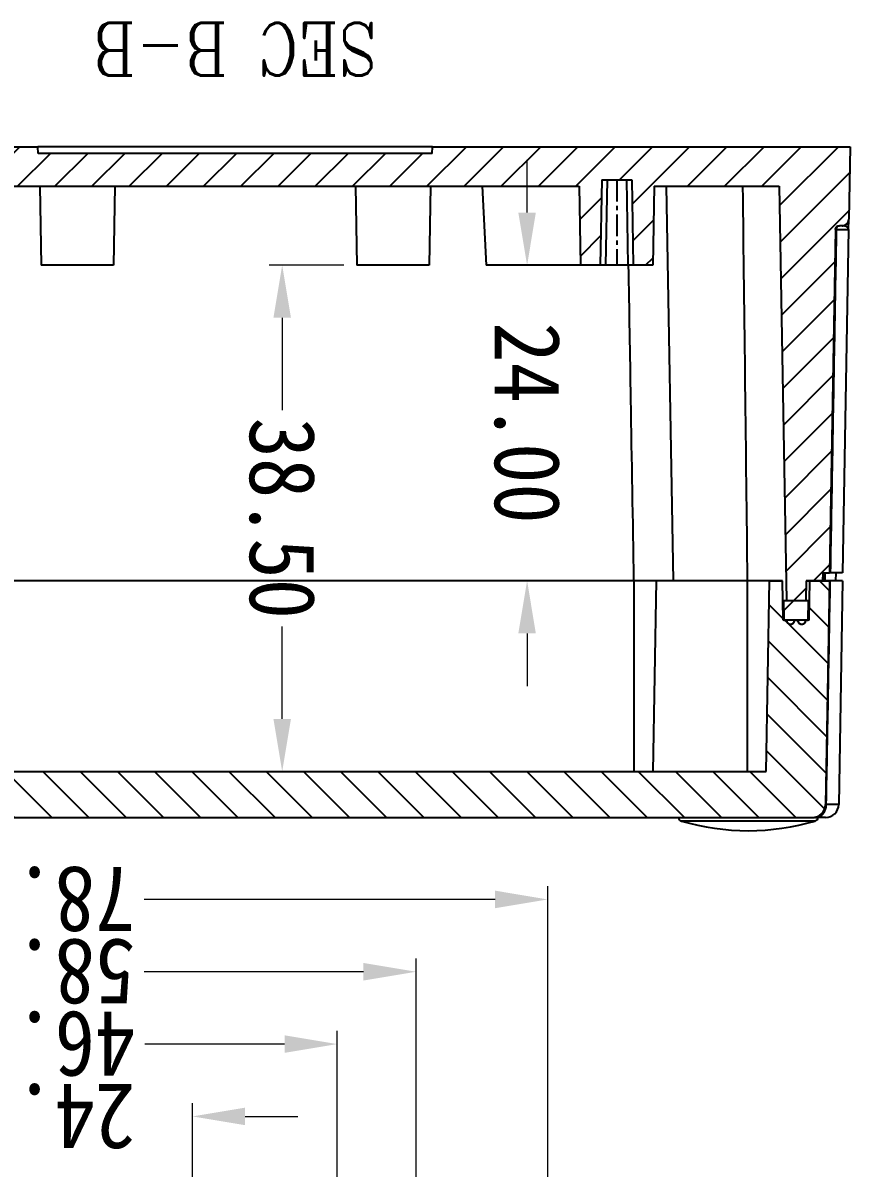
# Model space of a CAD drawing. Header units: millimetres. Extents: x 832 to 1628, y -1651 to -1095.
# Drawn here: x 1137.2 to 1200.1, y -1470.8 to -1383.7 of the extents above; entities that cross this region are included whole.
import ezdxf
from ezdxf.enums import TextEntityAlignment as Align

# ---------------------------------------------------------------- set-up
doc = ezdxf.new("R2010")
doc.units = ezdxf.units.MM
doc.linetypes.add('CENTER', pattern=[50.8, 31.75, -6.35, 6.35, -6.35])
doc.layers.add('dim', color=3, linetype='Continuous', lineweight=9)
doc.layers.add('hatch', color=56, linetype='Continuous', lineweight=9)
doc.styles.add('FFS', font='simfang0.ttf', dxfattribs={"width": 0.9})
doc.styles.add('ROMANC', font='romanc.shx')
doc.dimstyles.new('YanXiu', dxfattribs={"dimtxt": 2.5, "dimasz": 2.2, "dimexe": 1, "dimexo": 0.6, "dimgap": 0.66, "dimtad": 0, "dimzin": 1, "dimdsep": 46, "dimtxsty": 'FFS', "dimcen": 0, "dimclrd": 256, "dimclre": 131, "dimclrt": 42, "dimazin": 0, "dimtfac": 1, "dimtofl": 0, "dimtmove": 0, "dimatfit": 3, "dimfxl": 1, "dimlwd": 5, "dimlwe": 5, "dimarcsym": 0})
pattern_1 = [(45, (-831.2464, 15.9278), (-1.4142136, 1.4142136), [])]

# ---------------------------------------------------------------- blocks, each defined once
blk = doc.blocks.new('*D64')
at = {"layer": 'Defpoints', "color": 0}
for p in [(-12, -71.14), (12, -71.14), (12, -86.22)]:
    blk.add_point(p, dxfattribs=at)
at = {"layer": 'dim', "color": 131, "lineweight": 5}
for p, q in [((-12, -72.14), (-12, -87.219)), ((12, -72.14), (12, -87.219))]:
    blk.add_line(p, q, dxfattribs=at)
at = {"layer": 'dim', "lineweight": 5}
for p, q in [((-16, -86.22), (-20, -86.22)), ((16, -86.22), (20, -86.22))]:
    blk.add_line(p, q, dxfattribs=at)
at = {"layer": 'dim'}
for points in [[(-16, -85.553), (-16, -86.887), (-12, -86.22)], [(16, -85.553), (16, -86.887), (12, -86.22)]]:
    blk.add_solid(points, dxfattribs=at)
at = {"layer": 'dim', "color": 42, "insert": (0, -86.22), "char_height": 5, "attachment_point": 5, "style": 'FFS'}
blk.add_mtext('24.00', dxfattribs=at)
blk = doc.blocks.new('*D65')
at = {"layer": 'Defpoints', "color": 0}
for p in [(-23, -61.159), (23, -61.159), (23, -91.72)]:
    blk.add_point(p, dxfattribs=at)
at = {"layer": 'dim', "color": 131, "lineweight": 5}
for p, q in [((-23, -62.159), (-23, -92.719)), ((23, -62.159), (23, -92.719))]:
    blk.add_line(p, q, dxfattribs=at)
at = {"layer": 'dim', "lineweight": 5}
for p, q in [((-19, -91.72), (-8.37, -91.72)), ((19, -91.72), (8.37, -91.72))]:
    blk.add_line(p, q, dxfattribs=at)
at = {"layer": 'dim'}
for points in [[(-19, -91.053), (-19, -92.387), (-23, -91.72)], [(19, -91.053), (19, -92.387), (23, -91.72)]]:
    blk.add_solid(points, dxfattribs=at)
at = {"layer": 'dim', "color": 42, "insert": (0, -91.72), "char_height": 5, "attachment_point": 5, "style": 'FFS'}
blk.add_mtext('46.00', dxfattribs=at)
blk = doc.blocks.new('*D66')
at = {"layer": 'Defpoints', "color": 0}
for p in [(-29, -66.14), (29, -66.14), (29, -97.22)]:
    blk.add_point(p, dxfattribs=at)
at = {"layer": 'dim', "color": 131, "lineweight": 5}
for p, q in [((-29, -67.14), (-29, -98.219)), ((29, -67.14), (29, -98.219))]:
    blk.add_line(p, q, dxfattribs=at)
at = {"layer": 'dim', "lineweight": 5}
for p, q in [((-25, -97.22), (-8.321, -97.22)), ((25, -97.22), (8.321, -97.22))]:
    blk.add_line(p, q, dxfattribs=at)
at = {"layer": 'dim'}
for points in [[(-25, -96.553), (-25, -97.887), (-29, -97.22)], [(25, -96.553), (25, -97.887), (29, -97.22)]]:
    blk.add_solid(points, dxfattribs=at)
at = {"layer": 'dim', "color": 42, "insert": (0, -97.22), "char_height": 5, "attachment_point": 5, "style": 'FFS'}
blk.add_mtext('58.00', dxfattribs=at)
blk = doc.blocks.new('*D67')
at = {"layer": 'Defpoints', "color": 0}
for p in [(-39, -75.985), (39, -75.985), (39, -102.72)]:
    blk.add_point(p, dxfattribs=at)
at = {"layer": 'dim', "color": 131, "lineweight": 5}
for p, q in [((-39, -76.984), (-39, -103.719)), ((39, -76.984), (39, -103.719))]:
    blk.add_line(p, q, dxfattribs=at)
at = {"layer": 'dim', "lineweight": 5}
for p, q in [((-35, -102.72), (-8.333, -102.72)), ((35, -102.72), (8.333, -102.72))]:
    blk.add_line(p, q, dxfattribs=at)
at = {"layer": 'dim'}
for points in [[(-35, -102.053), (-35, -103.387), (-39, -102.72)], [(35, -102.053), (35, -103.387), (39, -102.72)]]:
    blk.add_solid(points, dxfattribs=at)
at = {"layer": 'dim', "color": 42, "insert": (0, -102.72), "char_height": 5, "attachment_point": 5, "style": 'FFS'}
blk.add_mtext('78.00', dxfattribs=at)
blk = doc.blocks.new('*D54')
at = {"layer": 'Defpoints', "color": 0}
for p in [(-347.676, 53.224), (-343.615, 53.224), (-347.676, 29.224)]:
    blk.add_point(p, dxfattribs=at)
at = {"layer": 'dim', "lineweight": 5}
for p, q in [((-343.615, 57.224), (-343.615, 61.224)), ((-343.615, 25.224), (-343.615, 21.224))]:
    blk.add_line(p, q, dxfattribs=at)
at = {"layer": 'dim', "color": 131, "lineweight": 5}
for p, q in [((-346.677, 53.224), (-342.615, 53.224)), ((-346.677, 29.224), (-342.615, 29.224))]:
    blk.add_line(p, q, dxfattribs=at)
at = {"layer": 'dim'}
for points in [[(-344.281, 57.224), (-342.948, 57.224), (-343.615, 53.224)], [(-344.281, 25.224), (-342.948, 25.224), (-343.615, 29.224)]]:
    blk.add_solid(points, dxfattribs=at)
at = {"layer": 'dim', "color": 42, "insert": (-343.615, 41.224), "char_height": 5, "attachment_point": 5, "rotation": 90, "style": 'FFS'}
blk.add_mtext('24.00', dxfattribs=at)
blk = doc.blocks.new('*D55')
at = {"layer": 'Defpoints', "color": 0}
for p in [(-330.676, 67.724), (-324.999, 67.724), (-330.676, 29.224)]:
    blk.add_point(p, dxfattribs=at)
at = {"layer": 'dim', "color": 131, "lineweight": 5}
for p, q in [((-329.677, 67.724), (-324, 67.724)), ((-329.677, 29.224), (-324, 29.224))]:
    blk.add_line(p, q, dxfattribs=at)
at = {"layer": 'dim', "lineweight": 5}
for p, q in [((-324.999, 63.724), (-324.999, 56.71)), ((-324.999, 33.224), (-324.999, 40.238))]:
    blk.add_line(p, q, dxfattribs=at)
at = {"layer": 'dim'}
for points in [[(-325.666, 63.724), (-324.333, 63.724), (-324.999, 67.724)], [(-325.666, 33.224), (-324.333, 33.224), (-324.999, 29.224)]]:
    blk.add_solid(points, dxfattribs=at)
at = {"layer": 'dim', "color": 42, "insert": (-324.999, 48.474), "char_height": 5, "attachment_point": 5, "rotation": 90, "style": 'FFS'}
blk.add_mtext('38.50', dxfattribs=at)
blk = doc.blocks.new('u179')
at = {"layer": 'dim'}
for base, p1, p2, picture, middle in [((23, -91.72), (-23, -61.159), (23, -61.159), '*D65', (0, -91.72)), ((29, -97.22), (-29, -66.14), (29, -66.14), '*D66', (0, -97.22)), ((12, -86.22), (-12, -71.14), (12, -71.14), '*D64', (0, -86.22)), ((39, -102.72), (-39, -75.985), (39, -75.985), '*D67', (0, -102.72))]:
    dim = blk.add_linear_dim(base=base, p1=p1, p2=p2, dimstyle='YanXiu', override={"dimtxt": 5, "dimasz": 4, "dimexe": 0.9995, "dimexo": 0.9995, "dimgap": 0.9995}, dxfattribs=at)
    dim.commit()
    dim.dimension.update_dxf_attribs({"geometry": picture, "text_midpoint": middle})
blk = doc.blocks.new('u35')
h = blk.add_hatch()
h.set_pattern_fill('DEFAULT__3', color=5, scale=2, angle=135, style=0, pattern_type=0)
h.set_pattern_definition([(135, (-831.2464, 15.9278), (-1.4142136, -1.4142136), [])])
edge = h.paths.add_edge_path()
edge.add_line((-276.253, 53.224), (-277.757, 53.224))
edge.add_line((-277.809, 56.224), (-277.757, 53.224))
edge.add_line((-279.767, 56.224), (-277.809, 56.224))
edge.add_line((-279.767, 56.224), (-279.819, 53.224))
edge.add_line((-279.819, 53.224), (-280.821, 53.224))
edge.add_line((-281.074, 67.724), (-280.821, 53.224))
edge.add_line((-281.074, 67.724), (-361.778, 67.724))
edge.add_line((-361.778, 67.724), (-362.031, 53.224))
edge.add_line((-362.031, 53.224), (-363.033, 53.224))
edge.add_line((-363.085, 56.224), (-363.033, 53.224))
edge.add_line((-365.043, 56.224), (-363.085, 56.224))
edge.add_line((-365.043, 56.224), (-365.095, 53.224))
edge.add_line((-365.095, 53.224), (-366.599, 53.224))
edge.add_line((-366.599, 53.224), (-366.302, 70.241))
edge.add_spline(control_points=[(-365.302, 71.224), (-365.88, 71.224), (-366.292, 70.819), (-366.302, 70.241)], knot_values=[0, 0, 0, 0, 1, 1, 1, 1], weights=[1, 0.808834, 0.808834, 1], degree=3, periodic=0)
edge.add_line((-277.55, 71.224), (-365.302, 71.224))
edge.add_spline(control_points=[(-277.55, 71.224), (-276.973, 71.224), (-276.561, 70.819), (-276.551, 70.241)], knot_values=[0, 0, 0, 0, 1, 1, 1, 1], weights=[1, 0.808834, 0.808834, 1], degree=3, periodic=0)
edge.add_line((-276.253, 53.224), (-276.551, 70.241))
h = blk.add_hatch()
h.set_pattern_fill('DEFAULT__2', color=5, scale=2, angle=45, style=0, pattern_type=0)
h.set_pattern_definition(pattern_1)
edge = h.paths.add_edge_path()
edge.add_line((-277.839, 54.724), (-279.739, 54.724))
edge.add_line((-279.739, 54.724), (-279.714, 56.224))
edge.add_line((-279.514, 56.224), (-279.714, 56.224))
edge.add_spline(control_points=[(-279.514, 56.224), (-279.514, 56.824), (-278.914, 56.824), (-278.914, 56.224)], knot_values=[0, 0, 0, 0, 1, 1, 1, 1], weights=[1, 0.333333, 0.333333, 1], degree=3, periodic=0)
edge.add_line((-278.664, 56.224), (-278.914, 56.224))
edge.add_spline(control_points=[(-278.664, 56.224), (-278.664, 56.824), (-278.064, 56.824), (-278.064, 56.224)], knot_values=[0, 0, 0, 0, 1, 1, 1, 1], weights=[1, 0.333333, 0.333333, 1], degree=3, periodic=0)
edge.add_line((-277.864, 56.224), (-278.064, 56.224))
edge.add_line((-277.864, 56.224), (-277.839, 54.724))
edge = h.paths.add_edge_path()
edge.add_line((-363.113, 54.724), (-365.013, 54.724))
edge.add_line((-364.988, 56.224), (-365.013, 54.724))
edge.add_line((-364.788, 56.224), (-364.988, 56.224))
edge.add_spline(control_points=[(-364.188, 56.224), (-364.188, 56.824), (-364.788, 56.824), (-364.788, 56.224)], knot_values=[0, 0, 0, 0, 1, 1, 1, 1], weights=[1, 0.333333, 0.333333, 1], degree=3, periodic=0)
edge.add_line((-363.938, 56.224), (-364.188, 56.224))
edge.add_spline(control_points=[(-363.338, 56.224), (-363.338, 56.824), (-363.938, 56.824), (-363.938, 56.224)], knot_values=[0, 0, 0, 0, 1, 1, 1, 1], weights=[1, 0.333333, 0.333333, 1], degree=3, periodic=0)
edge.add_line((-363.138, 56.224), (-363.338, 56.224))
edge.add_line((-363.113, 54.724), (-363.138, 56.224))
h = blk.add_hatch()
h.set_pattern_fill('DEFAULT__1', color=5, scale=2, angle=45, style=0, pattern_type=0)
h.set_pattern_definition(pattern_1)
edge = h.paths.add_edge_path()
edge.add_line((-276.785, 53.224), (-278.031, 53.224))
edge.add_line((-276.764, 52.624), (-276.785, 53.224))
edge.add_line((-276.253, 52.624), (-276.764, 52.624))
edge.add_line((-275.798, 26.518), (-276.253, 52.624))
edge.add_spline(control_points=[(-275.798, 26.518), (-275.795, 26.345), (-275.671, 26.224), (-275.498, 26.224)], knot_values=[0, 0, 0, 0, 1, 1, 1, 1], weights=[1, 0.808834, 0.808834, 1], degree=3, periodic=0)
edge.add_line((-275.498, 26.224), (-275.284, 26.224))
edge.add_spline(control_points=[(-275.284, 26.224), (-274.995, 26.224), (-274.789, 26.021), (-274.784, 25.732)], knot_values=[0, 0, 0, 0, 1, 1, 1, 1], weights=[1, 0.808834, 0.808834, 1], degree=3, periodic=0)
edge.add_line((-274.784, 25.732), (-274.688, 20.224))
edge.add_line((-274.688, 20.224), (-306.426, 20.224))
edge.add_line((-306.452, 20.724), (-306.426, 20.224))
edge.add_line((-336.4, 20.724), (-306.452, 20.724))
edge.add_line((-336.4, 20.724), (-336.426, 20.224))
edge.add_line((-336.426, 20.224), (-368.164, 20.224))
edge.add_line((-368.164, 20.224), (-368.068, 25.732))
edge.add_spline(control_points=[(-367.568, 26.224), (-367.857, 26.224), (-368.063, 26.021), (-368.068, 25.732)], knot_values=[0, 0, 0, 0, 1, 1, 1, 1], weights=[1, 0.808834, 0.808834, 1], degree=3, periodic=0)
edge.add_line((-367.568, 26.224), (-367.354, 26.224))
edge.add_spline(control_points=[(-367.054, 26.518), (-367.057, 26.345), (-367.181, 26.224), (-367.354, 26.224)], knot_values=[0, 0, 0, 0, 1, 1, 1, 1], weights=[1, 0.808834, 0.808834, 1], degree=3, periodic=0)
edge.add_line((-367.054, 26.518), (-366.599, 52.624))
edge.add_line((-366.088, 52.624), (-366.599, 52.624))
edge.add_line((-366.088, 52.624), (-366.067, 53.224))
edge.add_line((-364.821, 53.224), (-366.067, 53.224))
edge.add_line((-364.821, 53.224), (-364.795, 54.724))
edge.add_line((-363.333, 54.724), (-364.795, 54.724))
edge.add_line((-362.783, 23.224), (-363.333, 54.724))
edge.add_line((-353.281, 23.224), (-362.783, 23.224))
edge.add_line((-353.281, 23.224), (-353.176, 29.224))
edge.add_line((-353.176, 29.224), (-351.676, 29.224))
edge.add_line((-351.563, 22.724), (-351.676, 29.224))
edge.add_line((-349.29, 22.724), (-351.563, 22.724))
edge.add_line((-349.29, 22.724), (-349.176, 29.224))
edge.add_line((-349.176, 29.224), (-347.676, 29.224))
edge.add_line((-347.571, 23.224), (-347.676, 29.224))
edge.add_line((-295.281, 23.224), (-347.571, 23.224))
edge.add_line((-295.281, 23.224), (-295.176, 29.224))
edge.add_line((-295.176, 29.224), (-293.676, 29.224))
edge.add_line((-293.563, 22.724), (-293.676, 29.224))
edge.add_line((-291.29, 22.724), (-293.563, 22.724))
edge.add_line((-291.29, 22.724), (-291.176, 29.224))
edge.add_line((-291.176, 29.224), (-289.676, 29.224))
edge.add_line((-289.571, 23.224), (-289.676, 29.224))
edge.add_line((-280.069, 23.224), (-289.571, 23.224))
edge.add_line((-280.069, 23.224), (-279.519, 54.724))
edge.add_line((-278.057, 54.724), (-279.519, 54.724))
edge.add_line((-278.031, 53.224), (-278.057, 54.724))
at = {"color": 7}
for p, q in [((-365.512, 71.49), (-355.341, 71.49)), ((-366.302, 71.224), (-365.535, 71.224)), ((-277.55, 71.224), (-365.302, 71.224)), ((-277.55, 71.224), (-365.302, 71.224)), ((-367.599, 53.224), (-367.302, 70.241)), ((-367.302, 70.241), (-366.355, 70.241)), ((-366.599, 53.224), (-366.302, 70.241)), ((-366.599, 53.224), (-366.302, 70.241)), ((-366.319, 70.24), (-366.355, 70.241)), ((-361.778, 67.724), (-362.031, 53.224)), ((-361.778, 67.724), (-362.031, 53.224)), ((-281.074, 67.724), (-361.778, 67.724)), ((-281.074, 67.724), (-361.778, 67.724)), ((-360.352, 53.224), (-360.349, 67.724)), ((-353.436, 53.224), (-353.183, 67.724)), ((-351.739, 53.224), (-351.739, 67.724)), ((-365.043, 56.224), (-365.095, 53.224)), ((-365.043, 56.224), (-365.095, 53.224)), ((-365.043, 56.224), (-363.085, 56.224)), ((-365.043, 56.224), (-363.085, 56.224)), ((-364.988, 56.224), (-365.013, 54.724)), ((-364.988, 56.224), (-365.013, 54.724)), ((-364.788, 56.224), (-364.988, 56.224)), ((-363.938, 56.224), (-364.188, 56.224)), ((-363.138, 56.224), (-363.338, 56.224)), ((-363.113, 54.724), (-363.138, 56.224)), ((-363.113, 54.724), (-363.138, 56.224)), ((-363.085, 56.224), (-363.033, 53.224)), ((-363.085, 56.224), (-363.033, 53.224)), ((-363.113, 54.724), (-365.013, 54.724)), ((-363.113, 54.724), (-365.013, 54.724)), ((-364.821, 53.224), (-364.795, 54.724)), ((-364.821, 53.224), (-364.795, 54.724)), ((-363.333, 54.724), (-364.795, 54.724)), ((-362.783, 23.224), (-363.333, 54.724)), ((-362.783, 23.224), (-363.333, 54.724)), ((-367.599, 53.224), (-364.821, 53.224)), ((-367.088, 52.624), (-367.067, 53.224)), ((-365.095, 53.224), (-366.599, 53.224)), ((-366.257, 52.624), (-366.24, 53.224)), ((-366.151, 52.624), (-366.135, 53.224)), ((-366.088, 52.624), (-366.067, 53.224)), ((-366.088, 52.624), (-366.067, 53.224)), ((-364.821, 53.224), (-366.067, 53.224)), ((-362.031, 53.224), (-363.033, 53.224)), ((-363.033, 53.224), (-279.819, 53.224)), ((-354.188, 23.224), (-354.712, 53.219)), ((-368.054, 26.518), (-367.599, 52.624)), ((-367.598, 52.624), (-366.599, 52.624)), ((-367.054, 26.518), (-366.599, 52.624)), ((-367.054, 26.518), (-366.599, 52.624)), ((-366.088, 52.624), (-366.599, 52.624)), ((-366.088, 52.624), (-366.599, 52.624)), ((-353.281, 23.224), (-353.176, 29.224)), ((-353.281, 23.224), (-353.176, 29.224)), ((-353.176, 29.224), (-351.676, 29.224)), ((-353.176, 29.224), (-351.676, 29.224)), ((-351.563, 22.724), (-351.676, 29.224)), ((-351.563, 22.724), (-351.676, 29.224)), ((-351.676, 29.224), (-349.176, 29.224)), ((-351.163, 22.724), (-351.276, 29.224)), ((-349.69, 22.724), (-349.576, 29.224)), ((-349.29, 22.724), (-349.176, 29.224)), ((-349.29, 22.724), (-349.176, 29.224)), ((-349.176, 29.224), (-347.676, 29.224)), ((-349.176, 29.224), (-347.676, 29.224)), ((-347.995, 29.224), (-340.506, 29.224)), ((-347.571, 23.224), (-347.676, 29.224)), ((-347.571, 23.224), (-347.676, 29.224)), ((-340.19, 23.224), (-340.505, 29.224)), ((-336.281, 23.224), (-336.176, 29.224)), ((-336.176, 29.224), (-330.676, 29.224)), ((-330.571, 23.224), (-330.676, 29.224)), ((-312.281, 23.224), (-312.176, 29.224)), ((-312.176, 29.224), (-306.676, 29.224)), ((-306.571, 23.224), (-306.676, 29.224)), ((-368.054, 26.518), (-368.068, 25.732)), ((-367.115, 26.518), (-368.054, 26.518)), ((-367.568, 26.224), (-367.354, 26.224)), ((-367.568, 26.224), (-367.354, 26.224)), ((-367.074, 26.519), (-367.115, 26.518)), ((-368.164, 20.224), (-368.068, 25.732)), ((-368.164, 20.224), (-368.068, 25.732)), ((-353.281, 23.224), (-362.783, 23.224)), ((-353.281, 23.224), (-362.783, 23.224)), ((-349.29, 22.724), (-351.563, 22.724)), ((-349.29, 22.724), (-351.563, 22.724)), ((-295.281, 23.224), (-347.571, 23.224)), ((-295.281, 23.224), (-347.571, 23.224)), ((-336.426, 20.224), (-368.164, 20.224)), ((-336.426, 20.224), (-368.164, 20.224)), ((-336.4, 20.724), (-336.426, 20.224)), ((-336.4, 20.724), (-336.426, 20.224)), ((-336.426, 20.224), (-306.426, 20.224)), ((-336.4, 20.724), (-306.452, 20.724)), ((-336.4, 20.724), (-306.452, 20.724)), ((-306.452, 20.724), (-306.426, 20.224)), ((-306.452, 20.724), (-306.426, 20.224)), ((-274.688, 20.224), (-306.426, 20.224)), ((-274.688, 20.224), (-306.426, 20.224))]:
    blk.add_line(p, q, dxfattribs=at)
at = {"color": 1, "linetype": 'CENTER', "ltscale": 0.052}
blk.add_line((-350.426, 22.724), (-350.426, 29.224), dxfattribs=at)
at = {"color": 7}
for centre, radius, start, end in [((-365.427, 71.203), 0.3, 106.41114, 175.96413), ((-360.426, 54.224), 18, 73.58886, 106.41114), ((-355.425, 71.203), 0.3, 4.03587, 73.58886), ((-366.302, 70.224), 1, 90, 179), ((-365.302, 70.224), 1, 90, 179), ((-365.517, 70.485), 0.742, 113.02815, 120.15854), ((-365.53, 70.516), 0.708, 105.58335, 113.04171), ((-365.535, 70.535), 0.689, 90.07595, 105.62106), ((-365.535, 70.7), 0.524, 90.006, 99.42803), ((-364.488, 56.224), 0.3, 0, 180), ((-363.638, 56.224), 0.3, 0, 180), ((-367.568, 25.724), 0.5, 90, 179), ((-367.354, 26.524), 0.3, 270, 359)]:
    blk.add_arc(centre, radius, start, end, dxfattribs=at)
for points, start_tangent, end_tangent in [([(-366.3, 70.586), (-366.338, 70.426), (-366.355, 70.241)], (-0.300944, -0.953642), (-0.014126, -0.9999)), ([(-365.302, 71.224), (-365.313, 71.224), (-365.324, 71.223), (-365.335, 71.223), (-365.346, 71.223), (-365.357, 71.222), (-365.368, 71.221), (-365.38, 71.221), (-365.391, 71.22), (-365.402, 71.219), (-365.414, 71.217), (-365.425, 71.216), (-365.436, 71.215), (-365.448, 71.213), (-365.459, 71.211), (-365.471, 71.209), (-365.482, 71.207), (-365.494, 71.205), (-365.505, 71.203), (-365.517, 71.2), (-365.528, 71.198), (-365.54, 71.195), (-365.551, 71.192), (-365.563, 71.189), (-365.574, 71.186), (-365.586, 71.182), (-365.597, 71.179), (-365.609, 71.175), (-365.62, 71.172), (-365.632, 71.168), (-365.643, 71.164), (-365.655, 71.159), (-365.666, 71.155), (-365.678, 71.15), (-365.689, 71.146), (-365.701, 71.141), (-365.712, 71.136), (-365.723, 71.131), (-365.734, 71.125), (-365.746, 71.12), (-365.757, 71.114), (-365.768, 71.109), (-365.779, 71.103), (-365.79, 71.097), (-365.801, 71.09), (-365.812, 71.084), (-365.822, 71.077), (-365.833, 71.071), (-365.844, 71.064), (-365.854, 71.057), (-365.865, 71.05), (-365.875, 71.043), (-365.886, 71.036), (-365.896, 71.028), (-365.906, 71.02), (-365.916, 71.013), (-365.926, 71.005), (-365.936, 70.997), (-365.946, 70.989), (-365.956, 70.98), (-365.965, 70.972), (-365.975, 70.963), (-365.984, 70.955), (-365.994, 70.946), (-366.003, 70.937), (-366.012, 70.928), (-366.021, 70.919), (-366.03, 70.91), (-366.038, 70.9), (-366.047, 70.891), (-366.055, 70.881), (-366.064, 70.871), (-366.072, 70.862), (-366.08, 70.852), (-366.088, 70.842), (-366.096, 70.832), (-366.103, 70.822), (-366.111, 70.811), (-366.118, 70.801), (-366.126, 70.791), (-366.133, 70.78), (-366.14, 70.77), (-366.146, 70.759), (-366.153, 70.748), (-366.16, 70.738), (-366.166, 70.727), (-366.172, 70.716), (-366.178, 70.705), (-366.184, 70.694), (-366.19, 70.683), (-366.196, 70.672), (-366.201, 70.661), (-366.207, 70.65), (-366.212, 70.638), (-366.217, 70.627), (-366.222, 70.616), (-366.227, 70.604), (-366.231, 70.593), (-366.236, 70.582), (-366.24, 70.57), (-366.244, 70.559), (-366.248, 70.547), (-366.252, 70.536), (-366.256, 70.524), (-366.259, 70.513), (-366.263, 70.501), (-366.266, 70.49), (-366.269, 70.478), (-366.272, 70.467), (-366.275, 70.456), (-366.277, 70.444), (-366.28, 70.433), (-366.282, 70.421), (-366.284, 70.41), (-366.287, 70.398), (-366.288, 70.387), (-366.29, 70.375), (-366.292, 70.364), (-366.294, 70.353), (-366.295, 70.341), (-366.296, 70.33), (-366.297, 70.319), (-366.298, 70.308), (-366.299, 70.296), (-366.3, 70.285), (-366.301, 70.274), (-366.301, 70.263), (-366.301, 70.252), (-366.302, 70.241)], (-1, 0), (-0.017452, -0.999848)), ([(-365.89, 71.126), (-365.969, 71.074), (-366.044, 71.01), (-366.115, 70.933), (-366.183, 70.838), (-366.246, 70.724), (-366.3, 70.586)], (-0.864876, -0.501986), (-0.300944, -0.953642)), ([(-365.91, 71.073), (-365.843, 71.126), (-365.772, 71.168)], (0.745177, 0.666867), (0.896302, 0.443443)), ([(-365.772, 71.168), (-365.698, 71.198), (-365.621, 71.217)], (0.896302, 0.443443), (0.986463, 0.163983)), ([(-366.355, 70.241), (-366.506, 61.754), (-366.658, 53.224)], (-0.017881, -0.99984), (-0.017718, -0.999843)), ([(-364.188, 56.224), (-364.188, 56.228), (-364.188, 56.233), (-364.188, 56.238), (-364.188, 56.243), (-364.189, 56.248), (-364.189, 56.253), (-364.19, 56.258), (-364.19, 56.264), (-364.191, 56.269), (-364.192, 56.274), (-364.193, 56.28), (-364.194, 56.285), (-364.195, 56.291), (-364.197, 56.296), (-364.198, 56.302), (-364.2, 56.308), (-364.201, 56.311), (-364.202, 56.313), (-364.203, 56.316), (-364.203, 56.319), (-364.204, 56.322), (-364.206, 56.325), (-364.207, 56.328), (-364.208, 56.331), (-364.209, 56.334), (-364.21, 56.337), (-364.211, 56.34), (-364.213, 56.343), (-364.214, 56.346), (-364.215, 56.349), (-364.217, 56.352), (-364.218, 56.355), (-364.22, 56.358), (-364.221, 56.361), (-364.223, 56.364), (-364.224, 56.367), (-364.226, 56.37), (-364.228, 56.373), (-364.23, 56.376), (-364.231, 56.379), (-364.233, 56.383), (-364.235, 56.386), (-364.237, 56.389), (-364.239, 56.392), (-364.241, 56.395), (-364.243, 56.398), (-364.246, 56.401), (-364.248, 56.404), (-364.25, 56.407), (-364.252, 56.41), (-364.255, 56.413), (-364.257, 56.416), (-364.26, 56.419), (-364.262, 56.421), (-364.265, 56.424), (-364.268, 56.427), (-364.27, 56.43), (-364.273, 56.433), (-364.276, 56.436), (-364.279, 56.439), (-364.282, 56.441), (-364.284, 56.444), (-364.288, 56.447), (-364.291, 56.45), (-364.294, 56.452), (-364.297, 56.455), (-364.3, 56.458), (-364.303, 56.46), (-364.307, 56.463), (-364.31, 56.465), (-364.314, 56.468), (-364.317, 56.47), (-364.321, 56.473), (-364.324, 56.475), (-364.328, 56.477), (-364.331, 56.48), (-364.335, 56.482), (-364.339, 56.484), (-364.343, 56.486), (-364.347, 56.488), (-364.351, 56.49), (-364.355, 56.492), (-364.359, 56.494), (-364.363, 56.496), (-364.367, 56.498), (-364.371, 56.5), (-364.375, 56.502), (-364.379, 56.503), (-364.383, 56.505), (-364.388, 56.506), (-364.392, 56.508), (-364.396, 56.509), (-364.401, 56.511), (-364.405, 56.512), (-364.41, 56.513), (-364.414, 56.514), (-364.418, 56.516), (-364.423, 56.517), (-364.428, 56.518), (-364.432, 56.518), (-364.437, 56.519), (-364.441, 56.52), (-364.446, 56.521), (-364.45, 56.521), (-364.455, 56.522), (-364.46, 56.522), (-364.464, 56.523), (-364.469, 56.523), (-364.474, 56.523), (-364.478, 56.524), (-364.483, 56.524), (-364.488, 56.524), (-364.493, 56.524), (-364.497, 56.524), (-364.502, 56.523), (-364.507, 56.523), (-364.511, 56.523), (-364.516, 56.522), (-364.521, 56.522), (-364.525, 56.521), (-364.53, 56.521), (-364.534, 56.52), (-364.539, 56.519), (-364.544, 56.518), (-364.548, 56.518), (-364.553, 56.517), (-364.557, 56.516), (-364.562, 56.514), (-364.566, 56.513), (-364.571, 56.512), (-364.575, 56.511), (-364.579, 56.509), (-364.584, 56.508), (-364.588, 56.506), (-364.592, 56.505), (-364.597, 56.503), (-364.601, 56.502), (-364.605, 56.5), (-364.609, 56.498), (-364.613, 56.496), (-364.617, 56.494), (-364.621, 56.492), (-364.625, 56.49), (-364.629, 56.488), (-364.633, 56.486), (-364.637, 56.484), (-364.64, 56.482), (-364.644, 56.48), (-364.648, 56.477), (-364.652, 56.475), (-364.655, 56.473), (-364.659, 56.47), (-364.662, 56.468), (-364.666, 56.465), (-364.669, 56.463), (-364.672, 56.46), (-364.676, 56.458), (-364.679, 56.455), (-364.682, 56.452), (-364.685, 56.45), (-364.688, 56.447), (-364.691, 56.444), (-364.694, 56.441), (-364.697, 56.439), (-364.7, 56.436), (-364.703, 56.433), (-364.705, 56.43), (-364.708, 56.427), (-364.711, 56.424), (-364.713, 56.421), (-364.716, 56.419), (-364.718, 56.416), (-364.721, 56.413), (-364.723, 56.41), (-364.726, 56.407), (-364.728, 56.404), (-364.73, 56.401), (-364.732, 56.398), (-364.734, 56.395), (-364.736, 56.392), (-364.738, 56.389), (-364.74, 56.386), (-364.742, 56.383), (-364.744, 56.379), (-364.746, 56.376), (-364.748, 56.373), (-364.75, 56.37), (-364.751, 56.367), (-364.753, 56.364), (-364.754, 56.361), (-364.756, 56.358), (-364.757, 56.355), (-364.759, 56.352), (-364.76, 56.349), (-364.762, 56.346), (-364.763, 56.343), (-364.764, 56.34), (-364.766, 56.337), (-364.767, 56.334), (-364.768, 56.331), (-364.769, 56.328), (-364.77, 56.325), (-364.771, 56.322), (-364.772, 56.319), (-364.773, 56.316), (-364.774, 56.313), (-364.775, 56.311), (-364.776, 56.308), (-364.777, 56.302), (-364.779, 56.296), (-364.78, 56.291), (-364.781, 56.285), (-364.783, 56.28), (-364.784, 56.274), (-364.784, 56.269), (-364.785, 56.264), (-364.786, 56.258), (-364.786, 56.253), (-364.787, 56.248), (-364.787, 56.243), (-364.787, 56.238), (-364.788, 56.233), (-364.788, 56.228), (-364.788, 56.224)], (0, 1), (0, -1)), ([(-363.338, 56.224), (-363.338, 56.228), (-363.338, 56.233), (-363.338, 56.238), (-363.338, 56.243), (-363.339, 56.248), (-363.339, 56.253), (-363.34, 56.258), (-363.34, 56.264), (-363.341, 56.269), (-363.342, 56.274), (-363.343, 56.28), (-363.344, 56.285), (-363.345, 56.291), (-363.347, 56.296), (-363.348, 56.302), (-363.35, 56.308), (-363.351, 56.311), (-363.352, 56.313), (-363.353, 56.316), (-363.353, 56.319), (-363.354, 56.322), (-363.356, 56.325), (-363.357, 56.328), (-363.358, 56.331), (-363.359, 56.334), (-363.36, 56.337), (-363.361, 56.34), (-363.363, 56.343), (-363.364, 56.346), (-363.365, 56.349), (-363.367, 56.352), (-363.368, 56.355), (-363.37, 56.358), (-363.371, 56.361), (-363.373, 56.364), (-363.374, 56.367), (-363.376, 56.37), (-363.378, 56.373), (-363.38, 56.376), (-363.381, 56.379), (-363.383, 56.383), (-363.385, 56.386), (-363.387, 56.389), (-363.389, 56.392), (-363.391, 56.395), (-363.393, 56.398), (-363.396, 56.401), (-363.398, 56.404), (-363.4, 56.407), (-363.402, 56.41), (-363.405, 56.413), (-363.407, 56.416), (-363.41, 56.419), (-363.412, 56.421), (-363.415, 56.424), (-363.418, 56.427), (-363.42, 56.43), (-363.423, 56.433), (-363.426, 56.436), (-363.429, 56.439), (-363.432, 56.441), (-363.434, 56.444), (-363.438, 56.447), (-363.441, 56.45), (-363.444, 56.452), (-363.447, 56.455), (-363.45, 56.458), (-363.453, 56.46), (-363.457, 56.463), (-363.46, 56.465), (-363.464, 56.468), (-363.467, 56.47), (-363.471, 56.473), (-363.474, 56.475), (-363.478, 56.477), (-363.481, 56.48), (-363.485, 56.482), (-363.489, 56.484), (-363.493, 56.486), (-363.497, 56.488), (-363.501, 56.49), (-363.505, 56.492), (-363.509, 56.494), (-363.513, 56.496), (-363.517, 56.498), (-363.521, 56.5), (-363.525, 56.502), (-363.529, 56.503), (-363.533, 56.505), (-363.538, 56.506), (-363.542, 56.508), (-363.546, 56.509), (-363.551, 56.511), (-363.555, 56.512), (-363.56, 56.513), (-363.564, 56.514), (-363.568, 56.516), (-363.573, 56.517), (-363.578, 56.518), (-363.582, 56.518), (-363.587, 56.519), (-363.591, 56.52), (-363.596, 56.521), (-363.6, 56.521), (-363.605, 56.522), (-363.61, 56.522), (-363.614, 56.523), (-363.619, 56.523), (-363.624, 56.523), (-363.628, 56.524), (-363.633, 56.524), (-363.638, 56.524), (-363.643, 56.524), (-363.647, 56.524), (-363.652, 56.523), (-363.657, 56.523), (-363.661, 56.523), (-363.666, 56.522), (-363.671, 56.522), (-363.675, 56.521), (-363.68, 56.521), (-363.684, 56.52), (-363.689, 56.519), (-363.694, 56.518), (-363.698, 56.518), (-363.703, 56.517), (-363.707, 56.516), (-363.712, 56.514), (-363.716, 56.513), (-363.721, 56.512), (-363.725, 56.511), (-363.729, 56.509), (-363.734, 56.508), (-363.738, 56.506), (-363.742, 56.505), (-363.747, 56.503), (-363.751, 56.502), (-363.755, 56.5), (-363.759, 56.498), (-363.763, 56.496), (-363.767, 56.494), (-363.771, 56.492), (-363.775, 56.49), (-363.779, 56.488), (-363.783, 56.486), (-363.787, 56.484), (-363.79, 56.482), (-363.794, 56.48), (-363.798, 56.477), (-363.802, 56.475), (-363.805, 56.473), (-363.809, 56.47), (-363.812, 56.468), (-363.816, 56.465), (-363.819, 56.463), (-363.822, 56.46), (-363.826, 56.458), (-363.829, 56.455), (-363.832, 56.452), (-363.835, 56.45), (-363.838, 56.447), (-363.841, 56.444), (-363.844, 56.441), (-363.847, 56.439), (-363.85, 56.436), (-363.853, 56.433), (-363.855, 56.43), (-363.858, 56.427), (-363.861, 56.424), (-363.863, 56.421), (-363.866, 56.419), (-363.868, 56.416), (-363.871, 56.413), (-363.873, 56.41), (-363.876, 56.407), (-363.878, 56.404), (-363.88, 56.401), (-363.882, 56.398), (-363.884, 56.395), (-363.886, 56.392), (-363.888, 56.389), (-363.89, 56.386), (-363.892, 56.383), (-363.894, 56.379), (-363.896, 56.376), (-363.898, 56.373), (-363.9, 56.37), (-363.901, 56.367), (-363.903, 56.364), (-363.904, 56.361), (-363.906, 56.358), (-363.907, 56.355), (-363.909, 56.352), (-363.91, 56.349), (-363.912, 56.346), (-363.913, 56.343), (-363.914, 56.34), (-363.916, 56.337), (-363.917, 56.334), (-363.918, 56.331), (-363.919, 56.328), (-363.92, 56.325), (-363.921, 56.322), (-363.922, 56.319), (-363.923, 56.316), (-363.924, 56.313), (-363.925, 56.311), (-363.926, 56.308), (-363.927, 56.302), (-363.929, 56.296), (-363.93, 56.291), (-363.931, 56.285), (-363.933, 56.28), (-363.934, 56.274), (-363.934, 56.269), (-363.935, 56.264), (-363.936, 56.258), (-363.936, 56.253), (-363.937, 56.248), (-363.937, 56.243), (-363.937, 56.238), (-363.938, 56.233), (-363.938, 56.228), (-363.938, 56.224)], (0, 1), (0, -1)), ([(-359.992, 23.224), (-360.175, 38.384), (-360.348, 53.224)], (-0.012181, 0.999926), (-0.011528, 0.999934)), ([(-351.309, 29.224), (-351.479, 39.434), (-351.713, 53.224)], (-0.016454, 0.999865), (-0.017216, 0.999852)), ([(-367.115, 26.518), (-366.97, 34.768), (-366.817, 43.463), (-366.655, 52.624)], (0.017535, 0.999846), (0.017728, 0.999843)), ([(-367.568, 26.224), (-367.574, 26.224), (-367.579, 26.224), (-367.585, 26.223), (-367.59, 26.223), (-367.596, 26.223), (-367.601, 26.223), (-367.607, 26.222), (-367.613, 26.222), (-367.618, 26.221), (-367.624, 26.221), (-367.63, 26.22), (-367.635, 26.219), (-367.641, 26.218), (-367.647, 26.217), (-367.653, 26.217), (-367.658, 26.216), (-367.664, 26.214), (-367.67, 26.213), (-367.676, 26.212), (-367.681, 26.211), (-367.687, 26.209), (-367.693, 26.208), (-367.699, 26.206), (-367.704, 26.205), (-367.71, 26.203), (-367.716, 26.201), (-367.722, 26.2), (-367.728, 26.198), (-367.733, 26.196), (-367.739, 26.194), (-367.745, 26.191), (-367.75, 26.189), (-367.756, 26.187), (-367.762, 26.185), (-367.768, 26.182), (-367.773, 26.18), (-367.779, 26.177), (-367.784, 26.175), (-367.79, 26.172), (-367.796, 26.169), (-367.801, 26.166), (-367.807, 26.163), (-367.812, 26.16), (-367.818, 26.157), (-367.823, 26.154), (-367.829, 26.151), (-367.834, 26.147), (-367.839, 26.144), (-367.845, 26.14), (-367.85, 26.137), (-367.855, 26.133), (-367.86, 26.13), (-367.865, 26.126), (-367.87, 26.122), (-367.875, 26.118), (-367.88, 26.114), (-367.885, 26.11), (-367.89, 26.106), (-367.895, 26.102), (-367.9, 26.098), (-367.905, 26.093), (-367.909, 26.089), (-367.914, 26.085), (-367.919, 26.08), (-367.923, 26.076), (-367.928, 26.071), (-367.932, 26.067), (-367.936, 26.062), (-367.941, 26.057), (-367.945, 26.052), (-367.949, 26.048), (-367.953, 26.043), (-367.957, 26.038), (-367.961, 26.033), (-367.965, 26.028), (-367.969, 26.023), (-367.973, 26.018), (-367.976, 26.012), (-367.98, 26.007), (-367.984, 26.002), (-367.987, 25.997), (-367.991, 25.991), (-367.994, 25.986), (-367.997, 25.981), (-368, 25.975), (-368.003, 25.97), (-368.006, 25.964), (-368.009, 25.959), (-368.012, 25.953), (-368.015, 25.948), (-368.018, 25.942), (-368.021, 25.937), (-368.023, 25.931), (-368.026, 25.925), (-368.028, 25.92), (-368.031, 25.914), (-368.033, 25.908), (-368.035, 25.903), (-368.037, 25.897), (-368.039, 25.891), (-368.041, 25.886), (-368.043, 25.88), (-368.045, 25.874), (-368.047, 25.868), (-368.049, 25.863), (-368.05, 25.857), (-368.052, 25.851), (-368.053, 25.845), (-368.055, 25.84), (-368.056, 25.834), (-368.057, 25.828), (-368.058, 25.822), (-368.059, 25.817), (-368.061, 25.811), (-368.062, 25.805), (-368.062, 25.8), (-368.063, 25.794), (-368.064, 25.788), (-368.065, 25.783), (-368.065, 25.777), (-368.066, 25.771), (-368.066, 25.766), (-368.067, 25.76), (-368.067, 25.754), (-368.068, 25.749), (-368.068, 25.743), (-368.068, 25.738), (-368.068, 25.732)], (-1, 0), (-0.017452, -0.999848)), ([(-368.054, 26.518), (-368.042, 26.452), (-368.004, 26.391), (-367.946, 26.337), (-367.876, 26.295), (-367.801, 26.263), (-367.723, 26.241), (-367.645, 26.228), (-367.568, 26.224)], (-0.017434, -0.999848), (1, 0.000007)), ([(-367.054, 26.518), (-367.055, 26.512), (-367.055, 26.505), (-367.055, 26.499), (-367.056, 26.495), (-367.056, 26.492), (-367.056, 26.488), (-367.057, 26.485), (-367.057, 26.482), (-367.058, 26.478), (-367.058, 26.475), (-367.059, 26.471), (-367.06, 26.468), (-367.06, 26.464), (-367.061, 26.461), (-367.062, 26.458), (-367.063, 26.454), (-367.063, 26.451), (-367.064, 26.447), (-367.065, 26.444), (-367.066, 26.44), (-367.067, 26.437), (-367.068, 26.433), (-367.069, 26.43), (-367.071, 26.427), (-367.072, 26.423), (-367.073, 26.42), (-367.074, 26.416), (-367.076, 26.413), (-367.077, 26.409), (-367.078, 26.406), (-367.08, 26.403), (-367.081, 26.399), (-367.083, 26.396), (-367.085, 26.393), (-367.086, 26.389), (-367.088, 26.386), (-367.09, 26.383), (-367.091, 26.379), (-367.093, 26.376), (-367.095, 26.373), (-367.097, 26.37), (-367.099, 26.366), (-367.101, 26.363), (-367.103, 26.36), (-367.105, 26.357), (-367.107, 26.354), (-367.109, 26.35), (-367.112, 26.347), (-367.114, 26.344), (-367.116, 26.341), (-367.119, 26.338), (-367.121, 26.335), (-367.123, 26.332), (-367.126, 26.329), (-367.128, 26.326), (-367.131, 26.324), (-367.133, 26.321), (-367.136, 26.318), (-367.139, 26.315), (-367.141, 26.312), (-367.144, 26.31), (-367.147, 26.307), (-367.15, 26.304), (-367.152, 26.302), (-367.155, 26.299), (-367.158, 26.297), (-367.161, 26.294), (-367.164, 26.292), (-367.167, 26.289), (-367.17, 26.287), (-367.173, 26.285), (-367.176, 26.282), (-367.179, 26.28), (-367.182, 26.278), (-367.185, 26.276), (-367.189, 26.274), (-367.192, 26.272), (-367.195, 26.27), (-367.198, 26.268), (-367.201, 26.266), (-367.205, 26.264), (-367.208, 26.262), (-367.211, 26.26), (-367.215, 26.258), (-367.218, 26.257), (-367.221, 26.255), (-367.225, 26.253), (-367.228, 26.252), (-367.231, 26.25), (-367.235, 26.249), (-367.238, 26.247), (-367.242, 26.246), (-367.245, 26.244), (-367.248, 26.243), (-367.252, 26.242), (-367.255, 26.241), (-367.259, 26.239), (-367.262, 26.238), (-367.266, 26.237), (-367.269, 26.236), (-367.273, 26.235), (-367.276, 26.234), (-367.28, 26.233), (-367.283, 26.232), (-367.286, 26.231), (-367.29, 26.231), (-367.293, 26.23), (-367.297, 26.229), (-367.3, 26.229), (-367.304, 26.228), (-367.307, 26.227), (-367.311, 26.227), (-367.314, 26.226), (-367.317, 26.226), (-367.321, 26.226), (-367.324, 26.225), (-367.328, 26.225), (-367.331, 26.225), (-367.334, 26.224), (-367.341, 26.224), (-367.348, 26.224), (-367.354, 26.224)], (-0.017452, -0.999848), (-1, 0)), ([(-367.152, 26.371), (-367.248, 26.263)], (-0.460264, -0.887782), (-0.841274, -0.540609)), ([(-367.115, 26.518), (-367.152, 26.371)], (-0.015303, -0.999883), (-0.460264, -0.887782))]:
    blk.add_spline(points, degree=3, dxfattribs=dict(at, start_tangent=start_tangent, end_tangent=end_tangent))
blk.add_blockref('u179', (-306.178, 180.171))
at = {"layer": 'hatch', "color": 6, "style": 'ROMANC', "width": 0.85}
blk.add_text('SEC B-B', height=4, dxfattribs=at).set_placement((-321.426, 12.801), align=Align.MIDDLE)
at = {"layer": 'dim'}
for base, p1, p2, picture, middle in [((-324.999, 67.724), (-330.676, 29.224), (-330.676, 67.724), '*D55', (-324.999, 48.474)), ((-343.615, 53.224), (-347.676, 29.224), (-347.676, 53.224), '*D54', (-343.615, 41.224))]:
    dim = blk.add_linear_dim(base=base, p1=p1, p2=p2, angle=90, dimstyle='YanXiu', override={"dimtxt": 5, "dimasz": 4, "dimexe": 0.9995, "dimexo": 0.9995, "dimgap": 0.9995}, dxfattribs=at)
    dim.commit()
    dim.dimension.update_dxf_attribs({"geometry": picture, "text_midpoint": middle})

msp = doc.modelspace()

# ---------------------------------------------------------------- block references
at = {"rotation": 180}
msp.add_blockref('u35', (831.906, -1372.902), dxfattribs=at)

doc.saveas('drawing.dxf')
